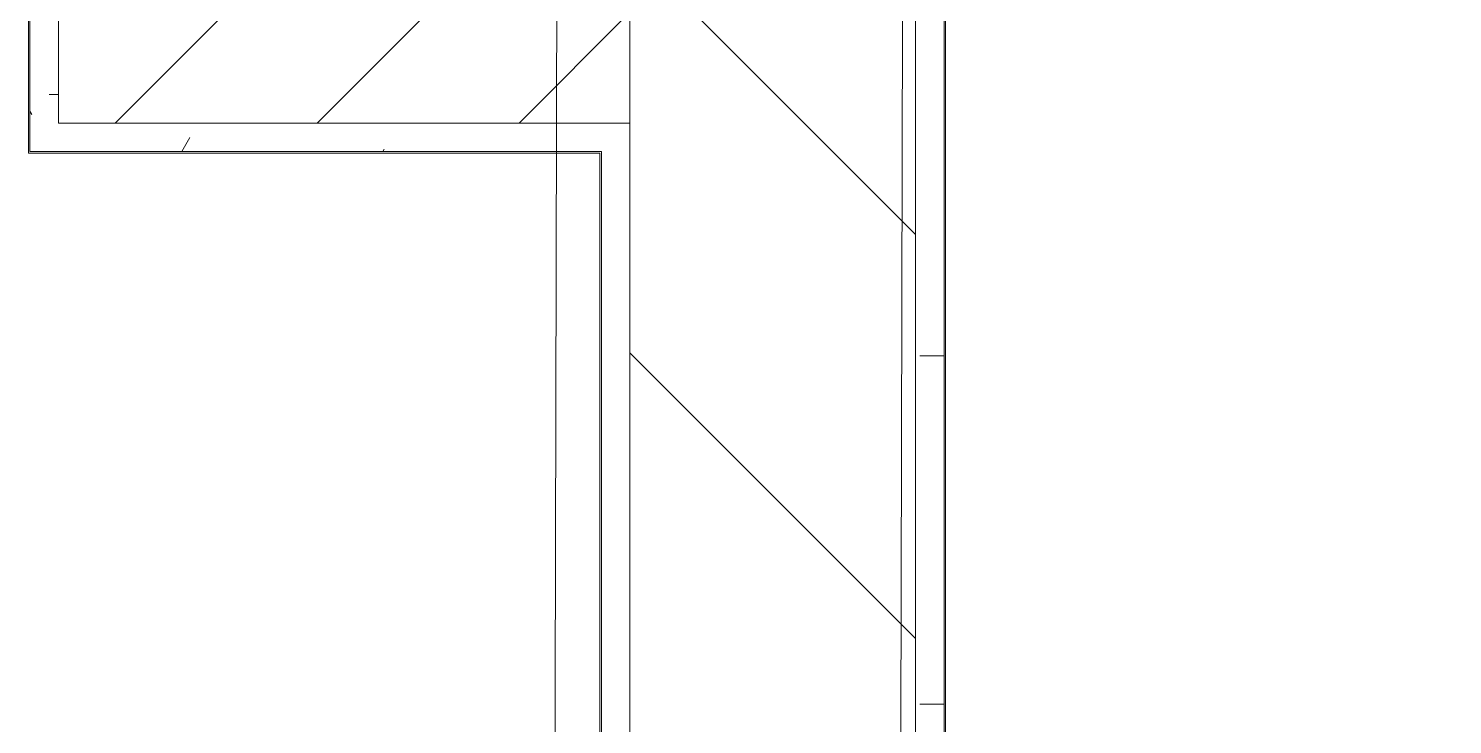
# Model space of a CAD drawing. Header units: millimetres. Extents: x -1113 to 415037, y -3642 to 28069.
# Drawn here: x 6204 to 7200, y 13763 to 14250 of the extents above; entities that cross this region are included whole.
import ezdxf

# ---------------------------------------------------------------- set-up
doc = ezdxf.new("R2010")
doc.units = ezdxf.units.MM
for name, color, linetype, lineweight in [('0) Стена 3.93м', 3, 'Continuous', 60), ('A-AREA-BNDY', 7, 'Continuous', 5), ('A-FLOR', 7, 'Continuous', 9), ('A-WALL', 7, 'Continuous', 5), ('I-WALL', 7, 'Continuous', 5)]:
    doc.layers.add(name, color=color, linetype=linetype, lineweight=lineweight)
doc.layers.add('A-WALL-1', color=9, linetype='Continuous', lineweight=5, true_color=0x808080)
doc.layers.add('A-WALL-FNSH-1', color=9, linetype='Continuous', lineweight=5, true_color=0x808080)
pattern_1 = [(0, (0, 0), (243.84, 60.96), [20.117, -162.763, 20.117, -162.763, -975.36]), (0, (0, 0), (243.84, 60.96), [-365.76, 20.117, -345.643, 20.117, -162.763, -426.72]), (0, (0, 0), (243.84, 60.96), [-914.4, 20.117, -101.803, 20.117, -284.683]), (120, (91.44, 30.48), (-174.7129, 180.69163), [20.117, -162.763, 20.117, -162.763, -975.36]), (120, (91.44, 30.48), (-174.7129, 180.69163), [-365.76, 20.117, -345.643, 20.117, -162.763, -426.72]), (120, (91.44, 30.48), (-174.7129, 180.69163), [-914.4, 20.117, -101.803, 20.117, -284.683]), (240, (121.92, 152.4), (-69.1271, -241.65163), [20.117, -162.763, 20.117, -162.763, -975.36]), (240, (121.92, 152.4), (-69.1271, -241.65163), [-365.76, 20.117, -345.643, 20.117, -162.763, -426.72]), (240, (121.92, 152.4), (-69.1271, -241.65163), [-914.4, 20.117, -101.803, 20.117, -284.683])]

# ---------------------------------------------------------------- blocks, each defined once
blk = doc.blocks.new('1floor')
at = {"layer": 'I-WALL'}
h = blk.add_hatch(dxfattribs=at)
h.set_pattern_fill('FP_191', color=256, style=0, pattern_type=2)
h.set_pattern_definition(pattern_1)
h.paths.add_polyline_path([(6140, 14300), (6160, 14300), (6160, 14960), (6140, 14959), (6140, 14400)])
h = blk.add_hatch(dxfattribs=at)
h.set_pattern_fill('FP_23', color=256, style=0, pattern_type=2)
h.set_pattern_definition([(135, (0, 0), (-141.4214, -141.4214), [])])
h.paths.add_polyline_path([(6560, 11400), (6760, 11400), (6760, 11600), (6560, 11600), (6560, 11420)])
h.paths.add_polyline_path([(6560, 12550), (6760, 12550), (6760, 14612.5), (6751.45, 14600), (6560, 14600), (6560, 12580)])
h = blk.add_hatch(dxfattribs=at)
h.set_pattern_fill('FP_191', color=256, style=0, pattern_type=2)
h.set_pattern_definition(pattern_1)
h.paths.add_polyline_path([(6780, 10900), (6780, 11600), (6768, 11600), (6768, 11570), (6760, 11570), (6760, 10900)])
h.paths.add_polyline_path([(6768, 12550), (6780, 12550), (6780, 14570), (6760, 14570), (6760, 12580), (6768, 12580)])
h = blk.add_hatch(dxfattribs=at)
h.set_pattern_fill('FP_22', color=256, style=0, pattern_type=2)
h.set_pattern_definition([(45, (0, 0), (-70.7107, 70.7107), [])])
h.paths.add_polyline_path([(6540, 14320), (6560, 14320), (6560, 14400), (6160, 14400), (6160, 14320)])
h = blk.add_hatch(dxfattribs=at)
h.set_pattern_fill('FP_191', color=256, style=0, pattern_type=2)
h.set_pattern_definition(pattern_1)
h.paths.add_polyline_path([(6160, 14300), (6560, 14300), (6560, 14320), (6160, 14320)])
h = blk.add_hatch(dxfattribs=at)
h.set_pattern_fill('FP_191', color=256, style=0, pattern_type=2)
h.set_pattern_definition(pattern_1)
h.paths.add_polyline_path([(6560, 11400), (6560, 11570), (6552, 11570), (6552, 11600), (6540, 11600), (6540.95, 11420)])
h.paths.add_polyline_path([(6540, 11400), (6560, 11400), (6540, 11420)])
h.paths.add_polyline_path([(6540, 12550), (6552, 12550), (6552, 12580), (6560, 12580), (6560, 14300), (6540, 14299), (6540, 12712.5)])
at = {"layer": 'A-FLOR'}
for p, q in [((6140, 14959), (6140, 14300)), ((6780, 12550), (6780, 14570)), ((6140, 14300), (6540, 14300)), ((6540, 12521), (6540, 14299))]:
    blk.add_line(p, q, dxfattribs=at)
at = {"layer": 'A-WALL'}
blk.add_line((6540, 14300), (6540, 14299), dxfattribs=at)
at = {"layer": 'A-WALL-1'}
for p, q in [((6160, 14320), (6160, 14980)), ((6760, 14650), (6760, 12580)), ((6560, 12580), (6560, 14612.5)), ((6160, 14320), (6560, 14320))]:
    blk.add_line(p, q, dxfattribs=at)
at = {"layer": 'A-WALL-FNSH-1'}
for p, q in [((6139, 14960), (6139, 14299)), ((6781, 12550), (6781, 14574)), ((6139, 14299), (6539, 14299)), ((6539, 14299), (6539, 12550))]:
    blk.add_line(p, q, dxfattribs=at)

msp = doc.modelspace()

# ---------------------------------------------------------------- linework, layer by layer
at = {"layer": 'A-AREA-BNDY', "flags": 128}
msp.add_lwpolyline([(6573.52, 14283.08), (6173.52, 14284.02), (6175.07, 14944.02), (4717.08, 14947.44), (4716.19, 14567.44), (3144.19, 14571.13), (3145.08, 14951.13), (497.09, 14957.35), (495.8, 14407.35), (165.8, 14408.12), (159.25, 11620.13), (4109.24, 11610.86), (4108.07, 11110.86), (6266.06, 11105.79), (6266.77, 11405.79), (6566.77, 11405.09)], close=True, dxfattribs=at)
msp.add_lwpolyline([(8228.09, 14699.42), (8108.09, 14699.7), (7134.01, 14701.99), (7133.67, 14556.77), (6816.17, 14557.51), (6807.49, 10862.52), (3566, 10870.13), (3566.05, 10891.13), (1857.06, 10895.14), (1857.01, 10874.14), (572.51, 10877.16), (571.86, 10597.66), (570.86, 10597.66), (566.63, 8797.67), (567.63, 8797.66), (566.98, 8519.16), (1311.97, 8517.42), (1310.57, 7917.42)], dxfattribs=at)

# ---------------------------------------------------------------- block references
at = {"layer": '0) Стена 3.93м'}
msp.add_blockref('1floor', (64.7, -136.06), dxfattribs=at)

doc.saveas('drawing.dxf')
